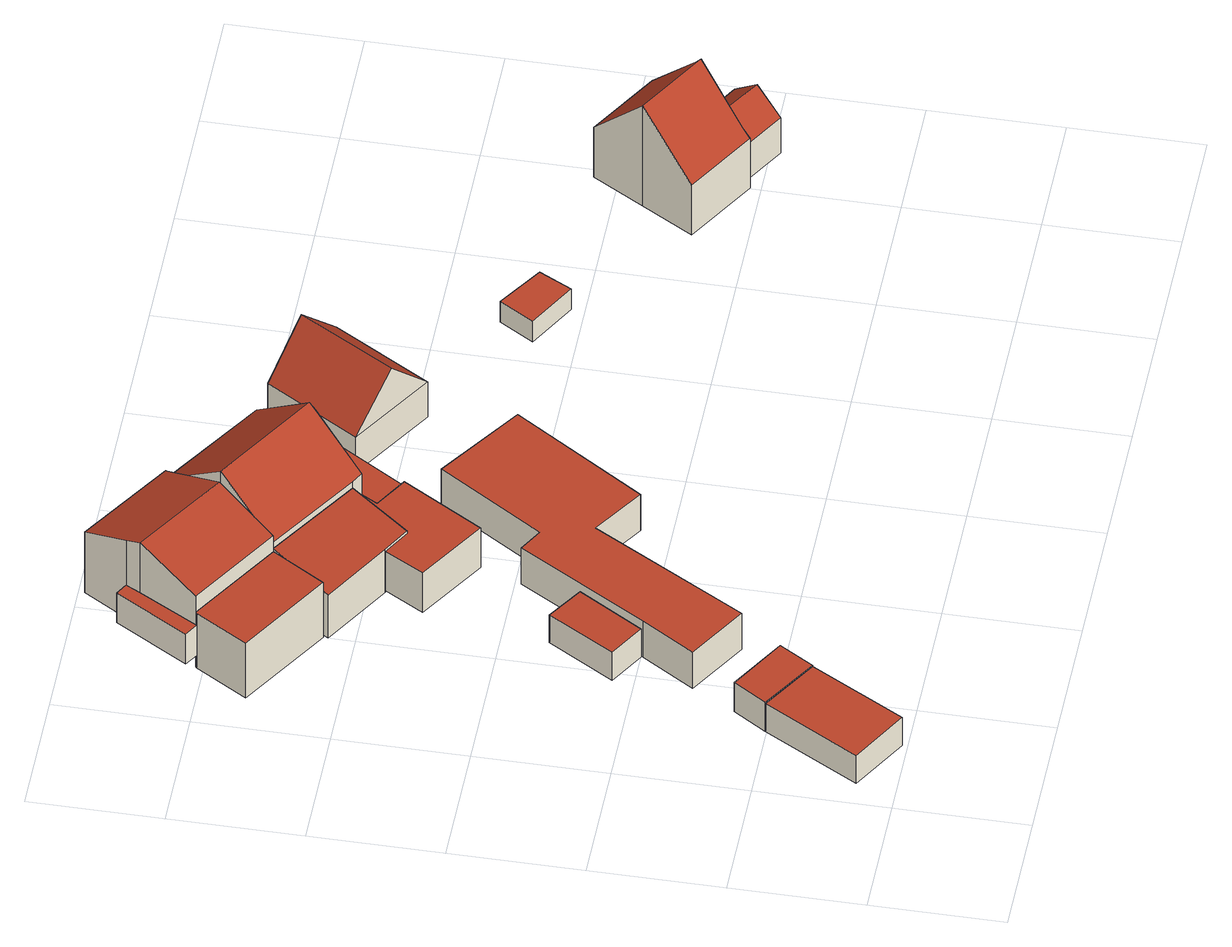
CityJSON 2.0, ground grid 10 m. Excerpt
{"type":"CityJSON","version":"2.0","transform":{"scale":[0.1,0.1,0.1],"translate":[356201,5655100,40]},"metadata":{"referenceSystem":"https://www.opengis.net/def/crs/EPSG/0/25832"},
"CityObjects":{
"building1":{"type":"Building","attributes":{"Geometrietyp2DReferenz":"3000","Gemeindeschluessel":"05315000","function":"31001_2463","roofType":"1000","measuredHeight":2.65,"storeysAboveGround":1},"address":[{"country":"Germany","locality":"Köln","thoroughfareNumber":"43","thoroughfareName":"Kolmarer Str."}],"geometry":[{"type":"Solid","lod":"2","boundaries":[[[[0,1,2,3]],[[4,5,1,0]],[[6,7,5,4]],[[3,2,7,6]],[[4,0,3,6]],[[1,5,7,2]]]],"semantics":{"surfaces":[{"type":"WallSurface"},{"type":"RoofSurface"},{"type":"GroundSurface"}],"values":[[0,0,0,0,1,2]]}}]},
"building2":{"type":"Building","attributes":{"Geometrietyp2DReferenz":"3000","Gemeindeschluessel":"05315000","function":"31001_2000","roofType":"1000","measuredHeight":2.79,"storeysAboveGround":1},"address":[{"country":"Germany","locality":"Köln","thoroughfareNumber":"43","thoroughfareName":"Kolmarer Str."}],"geometry":[{"type":"Solid","lod":"2","boundaries":[[[[8,9,10,11]],[[12,1,9,8]],[[13,2,1,12]],[[11,10,2,13]],[[12,8,11,13]],[[9,1,2,10]]]],"semantics":{"surfaces":[{"type":"WallSurface"},{"type":"RoofSurface"},{"type":"GroundSurface"}],"values":[[0,0,0,0,1,2]]}}]},
"building3":{"type":"Building","attributes":{"Geometrietyp2DReferenz":"3000","Gemeindeschluessel":"05315000","function":"31001_2000","roofType":"1000","measuredHeight":2.75},"address":[{"country":"Germany","locality":"Köln","thoroughfareNumber":"43a","thoroughfareName":"Kolmarer Str."}],"geometry":[{"type":"Solid","lod":"2","boundaries":[[[[14,15,16,17]],[[18,19,15,14]],[[20,21,19,18]],[[17,16,21,20]],[[18,14,17,20]],[[15,19,21,16]]]],"semantics":{"surfaces":[{"type":"WallSurface"},{"type":"RoofSurface"},{"type":"GroundSurface"}],"values":[[0,0,0,0,1,2]]}}]},
"building4":{"type":"Building","attributes":{"Gemeindeschluessel":"05315000","Geometrietyp2DReferenz":"3000","function":"31001_1010"},"address":[{"country":"Germany","locality":"Köln","thoroughfareNumber":"45","thoroughfareName":"Kolmarer Str."}],"children":["building4-1","building4-2","building4-3"]},
"building4-1":{"type":"BuildingPart","attributes":{"roofType":"3100","measuredHeight":8.03,"storeysAboveGround":1},"parents":["building4"],"geometry":[{"type":"MultiSurface","lod":"2","boundaries":[[[22,23,24,25]],[[26,27,23,22]],[[28,29,27,26]],[[30,31,29,28]],[[32,33,31,30]],[[34,32,30,35]],[[28,26,22,25,35,30]],[[36,24,23,27,29,31,33,37]],[[35,38,39,34]],[[40,41,36,37]],[[39,38,41,40]],[[41,42,24,36]],[[35,25,43,38]],[[38,43,42,41]],[[32,34,44,45]],[[37,33,45,44]]],"semantics":{"surfaces":[{"type":"WallSurface"},{"type":"RoofSurface"},{"type":"GroundSurface"},{"type":"ClosureSurface"}],"values":[0,0,0,0,0,1,1,2,0,0,3,0,0,3,0,3]}}]},
"building4-2":{"type":"BuildingPart","attributes":{"roofType":"1000","measuredHeight":5.23,"storeysAboveGround":1},"address":[{"country":"Germany","locality":"Köln","thoroughfareNumber":"45","thoroughfareName":"Kolmarer Str."}],"parents":["building4"],"geometry":[{"type":"MultiSurface","lod":"2","boundaries":[[[44,46,47,48]],[[49,50,51,45]],[[52,53,50,49]],[[48,47,53,52]],[[49,45,44,48,52]],[[46,51,50,53,47]],[[37,33,51,46]],[[44,45,33,37]]],"semantics":{"surfaces":[{"type":"WallSurface"},{"type":"RoofSurface"},{"type":"GroundSurface"},{"type":"ClosureSurface"}],"values":[0,0,0,0,1,2,0,3]}}]},
"building4-3":{"type":"BuildingPart","attributes":{"roofType":"1000","measuredHeight":2.96,"storeysAboveGround":1},"address":[{"country":"Germany","locality":"Köln","thoroughfareNumber":"45","thoroughfareName":"Kolmarer Str."}],"parents":["building4"],"geometry":[{"type":"MultiSurface","lod":"2","boundaries":[[[54,55,56,57]],[[43,42,55,54]],[[58,59,40,39]],[[57,56,59,58]],[[39,43,54,57,58]],[[55,42,40,59,56]],[[38,39,40,41]],[[43,38,41,42]]],"semantics":{"surfaces":[{"type":"WallSurface"},{"type":"RoofSurface"},{"type":"GroundSurface"},{"type":"ClosureSurface"}],"values":[0,0,0,0,1,2,3,3]}}]},
"building5":{"type":"Building","attributes":{"Geometrietyp2DReferenz":"3000","Gemeindeschluessel":"05315000","function":"31001_1010","roofType":"1000","measuredHeight":3.53,"storeysAboveGround":1},"address":[{"country":"Germany","locality":"Köln","thoroughfareNumber":"43","thoroughfareName":"Kolmarer Str."}],"geometry":[{"type":"Solid","lod":"2","boundaries":[[[[60,61,62,63]],[[64,65,61,60]],[[66,67,65,64]],[[68,69,67,66]],[[70,71,69,68]],[[72,73,71,70]],[[74,75,73,72]],[[76,77,75,74]],[[63,62,77,76]],[[74,72,70,68,66,64,60,63,76]],[[61,65,67,69,71,73,75,77,62]]]],"semantics":{"surfaces":[{"type":"WallSurface"},{"type":"RoofSurface"},{"type":"GroundSurface"}],"values":[[0,0,0,0,0,0,0,0,0,1,2]]}}]},
"building6":{"type":"Building","attributes":{"Geometrietyp2DReferenz":"3000","Gemeindeschluessel":"05315000","function":"31001_1010","roofType":"2100","measuredHeight":5.4,"storeysAboveGround":1},"address":[{"country":"Germany","locality":"Köln","thoroughfareNumber":"43a","thoroughfareName":"Kolmarer Str."}],"geometry":[{"type":"Solid","lod":"2","boundaries":[[[[78,79,80,81]],[[82,83,79,78]],[[84,85,83,82]],[[86,87,85,84]],[[88,89,87,86]],[[81,80,89,88]],[[86,84,82,78,81,88]],[[79,83,85,87,89,80]]]],"semantics":{"surfaces":[{"type":"WallSurface"},{"type":"RoofSurface"},{"type":"GroundSurface"}],"values":[[0,0,0,0,0,0,1,2]]}}]},
"building7":{"type":"Building","attributes":{"Geometrietyp2DReferenz":"3000","Gemeindeschluessel":"05315000","function":"31001_2000","roofType":"1000","measuredHeight":3.88},"address":[{"country":"Germany","locality":"Köln","thoroughfareNumber":"43a","thoroughfareName":"Kolmarer Str."}],"geometry":[{"type":"Solid","lod":"2","boundaries":[[[[90,91,92,93]],[[94,95,91,90]],[[96,97,95,94]],[[98,99,97,96]],[[100,101,99,98]],[[102,103,101,100]],[[104,105,103,102]],[[93,92,105,104]],[[102,100,98,96,94,90,93,104]],[[91,95,97,99,101,103,105,92]]]],"semantics":{"surfaces":[{"type":"WallSurface"},{"type":"RoofSurface"},{"type":"GroundSurface"}],"values":[[0,0,0,0,0,0,0,0,1,2]]}}]},
"building8":{"type":"Building","attributes":{"Geometrietyp2DReferenz":"3000","Gemeindeschluessel":"05315000","function":"31001_1010","roofType":"3100","measuredHeight":9.18,"storeysAboveGround":1},"address":[{"country":"Germany","locality":"Köln","thoroughfareNumber":"43a","thoroughfareName":"Kolmarer Str."}],"geometry":[{"type":"Solid","lod":"2","boundaries":[[[[106,107,108,109]],[[110,111,107,106]],[[112,113,111,110]],[[114,115,113,112]],[[116,117,115,114]],[[118,119,117,116]],[[120,121,119,118]],[[109,108,121,120]],[[109,120,118,116,114,106]],[[112,110,106,114]],[[107,111,113,115,117,119,121,108]]]],"semantics":{"surfaces":[{"type":"WallSurface"},{"type":"RoofSurface"},{"type":"GroundSurface"}],"values":[[0,0,0,0,0,0,0,0,1,1,2]]}}]},
"building9":{"type":"Building","attributes":{"Geometrietyp2DReferenz":"3000","Gemeindeschluessel":"05315000","function":"31001_2463","roofType":"1000","measuredHeight":2.78,"storeysAboveGround":1},"address":[{"country":"Germany","locality":"Köln","thoroughfareNumber":"43a","thoroughfareName":"Kolmarer Str."}],"geometry":[{"type":"Solid","lod":"2","boundaries":[[[[122,123,124,125]],[[126,127,123,122]],[[128,129,127,126]],[[130,131,129,128]],[[125,124,131,130]],[[128,126,122,125,130]],[[123,127,129,131,124]]]],"semantics":{"surfaces":[{"type":"WallSurface"},{"type":"RoofSurface"},{"type":"GroundSurface"}],"values":[[0,0,0,0,0,1,2]]}}]},
"building10":{"type":"Building","attributes":{"Geometrietyp2DReferenz":"3000","Gemeindeschluessel":"05315000","function":"31001_1010","roofType":"3100","measuredHeight":7.31,"storeysAboveGround":1},"address":[{"country":"Germany","locality":"Köln","thoroughfareNumber":"43","thoroughfareName":"Kolmarer Str."}],"geometry":[{"type":"Solid","lod":"2","boundaries":[[[[132,133,134,135]],[[136,137,133,132]],[[138,139,137,136]],[[135,134,139,138]],[[132,140,136]],[[138,141,135]],[[135,141,140,132]],[[136,140,141,138]],[[133,137,139,134]]]],"semantics":{"surfaces":[{"type":"WallSurface"},{"type":"RoofSurface"},{"type":"GroundSurface"}],"values":[[0,0,0,0,0,0,1,1,2]]}}]},
"building11":{"type":"Building","attributes":{"Geometrietyp2DReferenz":"3000","Gemeindeschluessel":"05315000","function":"31001_2723","roofType":"1000","measuredHeight":2.06,"storeysAboveGround":1},"geometry":[{"type":"Solid","lod":"2","boundaries":[[[[142,143,144,145]],[[146,147,143,142]],[[148,149,147,146]],[[145,144,149,148]],[[146,142,145,148]],[[143,147,149,144]]]],"semantics":{"surfaces":[{"type":"WallSurface"},{"type":"RoofSurface"},{"type":"GroundSurface"}],"values":[[0,0,0,0,1,2]]}}]},
"building12":{"type":"Building","attributes":{"Geometrietyp2DReferenz":"3000","Gemeindeschluessel":"05315000","function":"31001_1010","roofType":"3100","measuredHeight":9.73,"storeysAboveGround":1},"address":[{"country":"Germany","locality":"Köln","thoroughfareNumber":"37","thoroughfareName":"Kolmarer Str."}],"geometry":[{"type":"Solid","lod":"2","boundaries":[[[[150,151,152,153]],[[154,155,151,150]],[[156,157,155,154]],[[158,159,157,156]],[[160,161,159,158]],[[162,163,161,160]],[[164,165,163,162]],[[153,152,165,164]],[[150,153,164,162,154]],[[160,158,156,154,162]],[[151,155,157,159,161,163,165,152]]]],"semantics":{"surfaces":[{"type":"WallSurface"},{"type":"RoofSurface"},{"type":"GroundSurface"}],"values":[[0,0,0,0,0,0,0,0,1,1,2]]}}]},
"building13":{"type":"Building","attributes":{"Geometrietyp2DReferenz":"3000","Gemeindeschluessel":"05315000","function":"31001_1010","roofType":"3100","measuredHeight":5.37,"storeysAboveGround":1},"address":[{"country":"Germany","locality":"Köln","thoroughfareNumber":"37","thoroughfareName":"Kolmarer Str."}],"geometry":[{"type":"Solid","lod":"2","boundaries":[[[[166,167,161,168]],[[169,170,167,166]],[[171,165,170,169]],[[168,161,165,171]],[[166,172,169]],[[171,173,168]],[[168,173,172,166]],[[169,172,173,171]],[[167,170,165,161]]]],"semantics":{"surfaces":[{"type":"WallSurface"},{"type":"RoofSurface"},{"type":"GroundSurface"}],"values":[[0,0,0,0,0,0,1,1,2]]}}]}
},
"vertices":[
[92,73,46],[92,73,19],[49,99,19],[49,99,46],[52,2,46],[52,2,19],[8,27,46],[8,27,19],
[108,99,47],[108,99,19],[65,124,19],[65,124,47],[92,73,47],[49,99,47],
[139,247,45],[139,247,18],[112,264,18],[112,264,45],[109,198,45],[109,198,18],[82,214,45],[82,214,18],
[107,594,75],[107,594,16],[87,561,16],[87,561,91],[178,549,75],[178,549,16],[177,548,76],[177,548,16],[152,506,96],[152,506,16],[126,463,75],[126,463,16],[56,506,75],[81,550,96],[81,550,16],[56,506,16],[81,550,48],[56,506,48],[56,506,19],[81,550,19],[87,561,19],[87,561,48],[56,506,60],[126,463,60],
[56,506,7],[55,505,7],[55,505,60],[101,423,60],[101,423,7],[126,463,7],[31,466,60],[31,466,7],
[78,566,48],[78,566,19],[45,511,19],[45,511,48],[55,505,48],[55,505,19],
[167,294,53],[167,294,18],[109,197,18],[109,197,53],[185,284,53],[185,284,18],[236,363,53],[236,363,18],[300,320,53],[300,320,18],[235,221,53],[235,221,18],[196,246,53],[196,246,18],[129,130,53],[129,130,18],[84,157,53],[84,157,18],
[101,423,52],[101,423,9],[99,419,9],[99,419,50],[126,463,63],[126,463,9],[196,419,63],[196,419,9],[172,376,51],[172,376,9],[151,388,51],[151,388,9],
[172,376,49],[172,376,11],[151,388,11],[151,388,49],[196,419,49],[196,419,11],[205,414,49],[205,414,11],[198,402,49],[198,402,11],[223,387,49],[223,387,11],[186,326,49],[186,326,11],[134,358,49],[134,358,11],
[151,505,107],[151,505,15],[126,463,15],[126,463,69],[177,548,69],[177,548,15],[256,498,69],[256,498,15],[231,456,107],[231,456,15],[228,451,103],[228,451,15],[205,414,69],[205,414,15],[196,419,69],[196,419,15],
[228,451,45],[228,451,17],[205,414,17],[205,414,45],[253,435,45],[253,435,17],[223,387,45],[223,387,17],[198,402,45],[198,402,17],
[322,388,52],[322,388,18],[366,461,18],[366,461,52],[258,428,52],[258,428,18],[301,498,52],[301,498,18],[290,408,92],[333,480,92],
[461,333,37],[461,333,17],[427,355,17],[427,355,37],[448,308,37],[448,308,17],[411,329,37],[411,329,17],
[536,238,66],[536,238,18],[590,206,18],[590,206,66],[559,277,115],[559,277,18],[582,316,66],[582,316,18],[636,284,66],[636,284,18],[616,249,109],[616,249,18],[613,245,115],[613,245,18],[593,212,73],[593,212,18],
[652,228,52],[652,228,18],[616,249,52],[629,191,52],[629,191,18],[593,212,52],[640,210,71],[605,231,71]
]}
